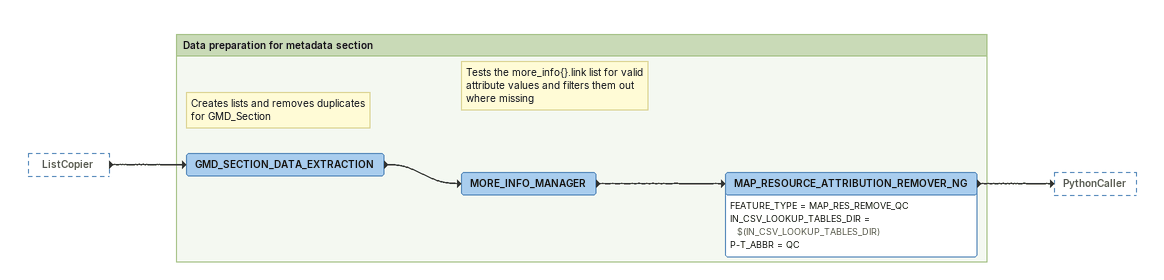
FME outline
ListCopier [outside]
    -> GMD_SECTION_DATA_EXTRACTION

Bookmark: Data preparation for metadata section
Note: Creates lists and removes duplicates for GMD_Section
GMD_SECTION_DATA_EXTRACTION
    -> MORE_INFO_MANAGER
Note: Tests the more_info{}.link list for valid attribute values and filters them out where missing
MORE_INFO_MANAGER
    -> MAP_RESOURCE_ATTRIBUTION_REMOVER_NG
MAP_RESOURCE_ATTRIBUTION_REMOVER_NG
    FEATURE_TYPE = MAP_RES_REMOVE_QC
    IN_CSV_LOOKUP_TABLES_DIR = $(IN_CSV_LOOKUP_TABLES_DIR)
    P-T_ABBR = QC
    -> PythonCaller
